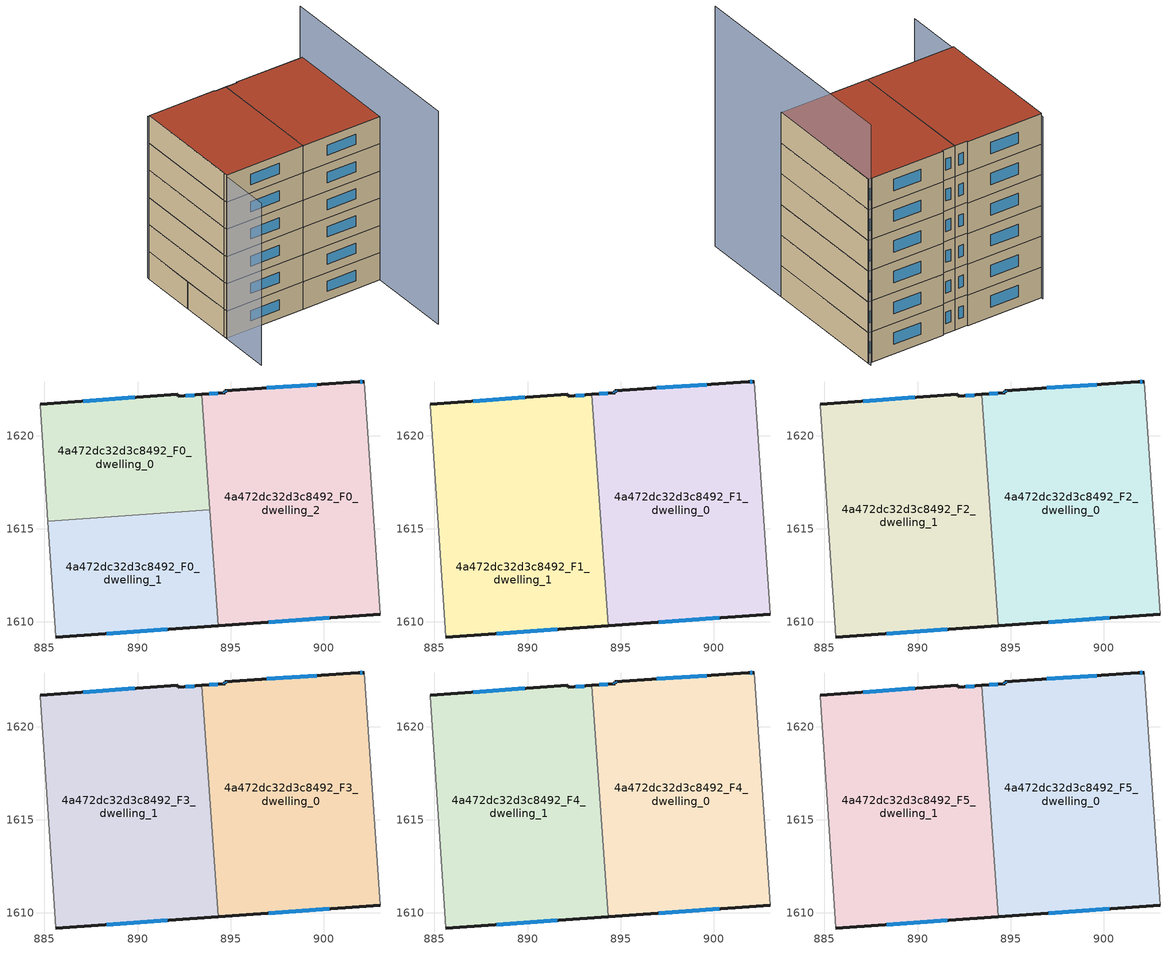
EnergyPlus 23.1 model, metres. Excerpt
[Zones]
4a472dc32d3c8492_F0_dwelling_0
 floor ground (EU_floor_Construction): 893.45,1622.21 893.89,1616.03 885.19,1615.41 884.77,1621.64 884.77,1621.69 892.17,1622.22 892.19,1622.12 z0
 wall outside (EU_wall_Construction): 893.45,1622.21 892.19,1622.12 892.17,1622.22 884.77,1621.69 z0:3
 wall adiabatic (EU_wall_Construction): 884.77,1621.69 884.77,1621.64 885.19,1615.41 z0:3
 wall to 4a472dc32d3c8492_F0_dwelling_1 (EU_wall_Construction): 885.19,1615.41 893.89,1616.03 z0:3
 wall to 4a472dc32d3c8492_F0_dwelling_2 (EU_wall_Construction): 893.89,1616.03 893.45,1622.21 z0:3
 window (EU_Window_Construction): 893.05,1622.18 892.58,1622.15 / 889.85,1622.05 887.09,1621.85 z0.94:2.06
4a472dc32d3c8492_F0_dwelling_1
 floor ground (EU_floor_Construction): 893.89,1616.03 894.34,1609.79 885.61,1609.17 885.58,1609.62 885.19,1615.41 z0
 wall outside (EU_wall_Construction): 885.61,1609.17 894.34,1609.79 z0:3
 wall adiabatic (EU_wall_Construction): 885.19,1615.41 885.58,1609.62 885.61,1609.17 z0:3
 wall to 4a472dc32d3c8492_F0_dwelling_2 (EU_wall_Construction): 894.34,1609.79 893.89,1616.03 z0:3
 window (EU_Window_Construction): 888.35,1609.36 891.6,1609.59 z0.94:2.06
4a472dc32d3c8492_F0_dwelling_2
 floor ground (EU_floor_Construction): 902.17,1622.9 903.02,1610.41 894.34,1609.79 893.45,1622.21 894.71,1622.3 894.69,1622.42 901.86,1622.88 z0
 wall outside (EU_wall_Construction): 894.34,1609.79 903.02,1610.41 / 902.17,1622.9 901.86,1622.88 894.69,1622.42 894.71,1622.3 893.45,1622.21 z0:3
 wall adiabatic (EU_wall_Construction): 903.02,1610.41 902.17,1622.9 z0:3
 window (EU_Window_Construction): 897.06,1609.98 900.3,1610.21 / 894.32,1622.27 893.85,1622.24 / 894.7,1622.38 894.71,1622.34 / 899.61,1622.74 896.94,1622.56 / 902.07,1622.89 901.96,1622.89 z0.94:2.06
4a472dc32d3c8492_F1_dwelling_0
 floor to 4a472dc32d3c8492_F0_dwelling_2 (EU_floor_Construction): 902.17,1622.9 903.02,1610.41 894.34,1609.79 893.45,1622.21 894.71,1622.3 894.69,1622.42 901.86,1622.88 z3
 wall outside (EU_wall_Construction): 902.17,1622.9 901.86,1622.88 894.69,1622.42 894.71,1622.3 893.45,1622.21 / 894.34,1609.79 903.02,1610.41 z3:6
 wall adiabatic (EU_wall_Construction): 903.02,1610.41 902.17,1622.9 z3:6
 wall to 4a472dc32d3c8492_F1_dwelling_1 (EU_wall_Construction): 893.45,1622.21 894.34,1609.79 z3:6
 window (EU_Window_Construction): 902.07,1622.89 901.96,1622.89 / 897.06,1609.98 900.3,1610.21 / 894.32,1622.27 893.85,1622.24 / 894.7,1622.38 894.71,1622.34 / 899.61,1622.74 896.94,1622.56 z3.94:5.06
4a472dc32d3c8492_F1_dwelling_1
 floor to 4a472dc32d3c8492_F0_dwelling_0 (EU_floor_Construction): 893.45,1622.21 893.89,1616.03 885.19,1615.41 884.76,1621.64 884.77,1621.69 892.17,1622.22 892.19,1622.12 z3
 floor to 4a472dc32d3c8492_F0_dwelling_1 (EU_floor_Construction): 893.89,1616.03 894.34,1609.79 885.61,1609.17 885.58,1609.62 885.19,1615.41 z3
 wall outside (EU_wall_Construction): 893.45,1622.21 892.19,1622.12 892.17,1622.22 884.77,1621.69 / 885.61,1609.17 894.34,1609.79 z3:6
 wall adiabatic (EU_wall_Construction): 884.77,1621.69 884.77,1621.64 885.58,1609.62 885.61,1609.17 z3:6
 window (EU_Window_Construction): 889.85,1622.05 887.09,1621.85 / 893.05,1622.18 892.58,1622.15 / 888.35,1609.36 891.6,1609.59 z3.94:5.06
4a472dc32d3c8492_F2_dwelling_0
 floor to 4a472dc32d3c8492_F1_dwelling_0 (EU_floor_Construction): 902.17,1622.9 903.02,1610.41 894.34,1609.79 893.45,1622.21 894.71,1622.3 894.69,1622.42 901.86,1622.88 z6
 wall outside (EU_wall_Construction): 902.17,1622.9 901.86,1622.88 894.69,1622.42 894.71,1622.3 893.45,1622.21 / 894.34,1609.79 903.02,1610.41 z6:9
 wall adiabatic (EU_wall_Construction): 903.02,1610.41 902.17,1622.9 z6:9
 wall to 4a472dc32d3c8492_F2_dwelling_1 (EU_wall_Construction): 893.45,1622.21 894.34,1609.79 z6:9
 window (EU_Window_Construction): 902.07,1622.89 901.96,1622.89 / 897.06,1609.98 900.3,1610.21 / 894.32,1622.27 893.85,1622.24 / 894.7,1622.38 894.71,1622.34 / 899.61,1622.74 896.94,1622.56 z6.94:8.06
4a472dc32d3c8492_F2_dwelling_1
 floor to 4a472dc32d3c8492_F1_dwelling_1 (EU_floor_Construction): 893.45,1622.21 894.34,1609.79 885.61,1609.17 885.58,1609.62 884.76,1621.64 884.77,1621.69 892.17,1622.22 892.19,1622.12 z6
 wall outside (EU_wall_Construction): 893.45,1622.21 892.19,1622.12 892.17,1622.22 884.77,1621.69 / 885.61,1609.17 894.34,1609.79 z6:9
 wall adiabatic (EU_wall_Construction): 884.77,1621.69 884.77,1621.64 885.58,1609.62 885.61,1609.17 z6:9
 window (EU_Window_Construction): 889.85,1622.05 887.09,1621.85 / 893.05,1622.18 892.58,1622.15 / 888.35,1609.36 891.6,1609.59 z6.94:8.06
4a472dc32d3c8492_F3_dwelling_0
 floor to 4a472dc32d3c8492_F2_dwelling_0 (EU_floor_Construction): 902.17,1622.9 903.02,1610.41 894.34,1609.79 893.45,1622.21 894.71,1622.3 894.69,1622.42 901.86,1622.88 z9
 wall outside (EU_wall_Construction): 902.17,1622.9 901.86,1622.88 894.69,1622.42 894.71,1622.3 893.45,1622.21 / 894.34,1609.79 903.02,1610.41 z9:12
 wall adiabatic (EU_wall_Construction): 903.02,1610.41 902.17,1622.9 z9:12
 wall to 4a472dc32d3c8492_F3_dwelling_1 (EU_wall_Construction): 893.45,1622.21 894.34,1609.79 z9:12
 window (EU_Window_Construction): 902.07,1622.89 901.96,1622.89 / 897.06,1609.98 900.3,1610.21 / 894.32,1622.27 893.85,1622.24 / 894.7,1622.38 894.71,1622.34 / 899.61,1622.74 896.94,1622.56 z9.94:11.06
4a472dc32d3c8492_F3_dwelling_1
 floor to 4a472dc32d3c8492_F2_dwelling_1 (EU_floor_Construction): 893.45,1622.21 894.34,1609.79 885.61,1609.17 885.58,1609.62 884.76,1621.64 884.77,1621.69 892.17,1622.22 892.19,1622.12 z9
 wall outside (EU_wall_Construction): 893.45,1622.21 892.19,1622.12 892.17,1622.22 884.77,1621.69 / 885.61,1609.17 894.34,1609.79 z9:12
 wall adiabatic (EU_wall_Construction): 884.77,1621.69 884.77,1621.64 885.58,1609.62 885.61,1609.17 z9:12
 window (EU_Window_Construction): 889.85,1622.05 887.09,1621.85 / 893.05,1622.18 892.58,1622.15 / 888.35,1609.36 891.6,1609.59 z9.94:11.06
4a472dc32d3c8492_F4_dwelling_0
 floor to 4a472dc32d3c8492_F3_dwelling_0 (EU_floor_Construction): 902.17,1622.9 903.02,1610.41 894.34,1609.79 893.45,1622.21 894.71,1622.3 894.69,1622.42 901.86,1622.88 z12
 wall outside (EU_wall_Construction): 902.17,1622.9 901.86,1622.88 894.69,1622.42 894.71,1622.3 893.45,1622.21 / 894.34,1609.79 903.02,1610.41 z12:15
 wall adiabatic (EU_wall_Construction): 903.02,1610.41 902.17,1622.9 z12:15
 wall to 4a472dc32d3c8492_F4_dwelling_1 (EU_wall_Construction): 893.45,1622.21 894.34,1609.79 z12:15
 window (EU_Window_Construction): 902.07,1622.89 901.96,1622.89 / 897.06,1609.98 900.3,1610.21 / 894.32,1622.27 893.85,1622.24 / 894.7,1622.38 894.71,1622.34 / 899.61,1622.74 896.94,1622.56 z12.94:14.06
4a472dc32d3c8492_F4_dwelling_1
 floor to 4a472dc32d3c8492_F3_dwelling_1 (EU_floor_Construction): 893.45,1622.21 894.34,1609.79 885.61,1609.17 885.58,1609.62 884.76,1621.64 884.77,1621.69 892.17,1622.22 892.19,1622.12 z12
 wall outside (EU_wall_Construction): 893.45,1622.21 892.19,1622.12 892.17,1622.22 884.77,1621.69 / 885.61,1609.17 894.34,1609.79 z12:15
 wall adiabatic (EU_wall_Construction): 884.77,1621.69 884.77,1621.64 885.58,1609.62 885.61,1609.17 z12:15
 window (EU_Window_Construction): 889.85,1622.05 887.09,1621.85 / 893.05,1622.18 892.58,1622.15 / 888.35,1609.36 891.6,1609.59 z12.94:14.06
4a472dc32d3c8492_F5_dwelling_0
 floor to 4a472dc32d3c8492_F4_dwelling_0 (EU_floor_Construction): 902.17,1622.9 903.02,1610.41 894.34,1609.79 893.45,1622.21 894.71,1622.3 894.69,1622.42 901.86,1622.88 z15
 wall outside (EU_wall_Construction): 902.17,1622.9 901.86,1622.88 894.69,1622.42 894.71,1622.3 893.45,1622.21 / 894.34,1609.79 903.02,1610.41 z15:18
 wall adiabatic (EU_wall_Construction): 903.02,1610.41 902.17,1622.9 z15:18
 wall to 4a472dc32d3c8492_F5_dwelling_1 (EU_wall_Construction): 893.45,1622.21 894.34,1609.79 z15:18
 window (EU_Window_Construction): 902.07,1622.89 901.96,1622.89 / 897.06,1609.98 900.3,1610.21 / 894.32,1622.27 893.85,1622.24 / 894.7,1622.38 894.71,1622.34 / 899.61,1622.74 896.94,1622.56 z15.94:17.06
 roof outside (EU_roof_Construction): 903.02,1610.41 902.17,1622.9 901.86,1622.88 894.69,1622.42 894.71,1622.3 893.45,1622.21 894.34,1609.79 z18
4a472dc32d3c8492_F5_dwelling_1
 floor to 4a472dc32d3c8492_F4_dwelling_1 (EU_floor_Construction): 893.45,1622.21 894.34,1609.79 885.61,1609.17 885.58,1609.62 884.76,1621.64 884.77,1621.69 892.17,1622.22 892.19,1622.12 z15
 wall outside (EU_wall_Construction): 893.45,1622.21 892.19,1622.12 892.17,1622.22 884.77,1621.69 / 885.61,1609.17 894.34,1609.79 z15:18
 wall adiabatic (EU_wall_Construction): 884.77,1621.69 884.77,1621.64 885.58,1609.62 885.61,1609.17 z15:18
 window (EU_Window_Construction): 889.85,1622.05 887.09,1621.85 / 893.05,1622.18 892.58,1622.15 / 888.35,1609.36 891.6,1609.59 z15.94:17.06
 roof outside (EU_roof_Construction): 894.34,1609.79 893.45,1622.21 892.19,1622.12 892.17,1622.22 884.77,1621.69 884.77,1621.64 885.58,1609.62 885.61,1609.17 z18
shading: 884.76,1621.9 885.99,1603.56 z0:17.8; 903.66,1601.02 902.14,1623.2 z0:23.5
[Building]
EU S2 Campaign: North Axis=0; Terrain=City; Solar Distribution=FullExterior
[Site:Location]
Vienna: Latitude=48; Longitude=16.5; Time Zone=1; Elevation=183
[SizingPeriod:WeatherFileDays]
AnnualSizingPeriod: Begin Month=1; Begin Day of Month=1; End Month=12; End Day of Month=31; Day of Week for Start Day=Monday; Use Weather File Daylight Saving Period=No; Use Weather File Rain and Snow Indicators=No
[MATERIAL]
EU_InternalMass_Material: Roughness=MediumRough; Thickness=0.1; Conductivity=1; Density=1800; Specific Heat=900; Thermal Absorptance=0.9; Solar Absorptance=0.7; Visible Absorptance=0.7
[MATERIAL:NOMASS] Roughness=MediumRough; Thermal Absorptance=0.9; Solar Absorptance=0.7; Visible Absorptance=0.7
Name | Thermal Resistance
EU_wall_NoMass | 0.914258
EU_roof_NoMass | 0.954009
EU_floor_NoMass | 1.09711
[WINDOWMATERIAL:SIMPLEGLAZINGSYSTEM]
EU_Window_SimpleGlazing: UFactor=2.09642; Solar Heat Gain Coefficient=0.65; Visible Transmittance=0.65
[CONSTRUCTION]
EU_wall_Construction: EU_wall_NoMass
EU_roof_Construction: EU_roof_NoMass
EU_floor_Construction: EU_floor_NoMass
EU_Window_Construction: EU_Window_SimpleGlazing
EU_InternalMass_Construction: EU_InternalMass_Material
[ZONE] Type=1; Multiplier=1; Ceiling Height=autocalculate; Floor Area=autocalculate; Part of Total Floor Area=Yes
Name | Volume
4a472dc32d3c8492_F0_dwelling_0 | 164.072
4a472dc32d3c8492_F1_dwelling_0; 4a472dc32d3c8492_F2_dwelling_0; 4a472dc32d3c8492_F3_dwelling_0; 4a472dc32d3c8492_F4_dwelling_0; 4a472dc32d3c8492_F5_dwelling_0; 4a472dc32d3c8492_F0_dwelling_2 | 328.118
4a472dc32d3c8492_F0_dwelling_1 | 164.074
4a472dc32d3c8492_F1_dwelling_1; 4a472dc32d3c8492_F2_dwelling_1; 4a472dc32d3c8492_F3_dwelling_1; 4a472dc32d3c8492_F4_dwelling_1; 4a472dc32d3c8492_F5_dwelling_1 | 328.138
[INTERNALMASS] Construction=EU_InternalMass_Construction
Name | Zone or ZoneList | Surface Area
4a472dc32d3c8492_F0_dwelling_0_EU_InternalMass | 4a472dc32d3c8492_F0_dwelling_0 | 54.6905
4a472dc32d3c8492_F0_dwelling_1_EU_InternalMass | 4a472dc32d3c8492_F0_dwelling_1 | 54.6914
4a472dc32d3c8492_F0_dwelling_2_EU_InternalMass | 4a472dc32d3c8492_F0_dwelling_2 | 109.372
4a472dc32d3c8492_F1_dwelling_0_EU_InternalMass | 4a472dc32d3c8492_F1_dwelling_0 | 109.372
4a472dc32d3c8492_F1_dwelling_1_EU_InternalMass | 4a472dc32d3c8492_F1_dwelling_1 | 109.38
4a472dc32d3c8492_F2_dwelling_0_EU_InternalMass | 4a472dc32d3c8492_F2_dwelling_0 | 109.372
4a472dc32d3c8492_F2_dwelling_1_EU_InternalMass | 4a472dc32d3c8492_F2_dwelling_1 | 109.38
4a472dc32d3c8492_F3_dwelling_0_EU_InternalMass | 4a472dc32d3c8492_F3_dwelling_0 | 109.372
4a472dc32d3c8492_F3_dwelling_1_EU_InternalMass | 4a472dc32d3c8492_F3_dwelling_1 | 109.38
4a472dc32d3c8492_F4_dwelling_0_EU_InternalMass | 4a472dc32d3c8492_F4_dwelling_0 | 109.372
4a472dc32d3c8492_F4_dwelling_1_EU_InternalMass | 4a472dc32d3c8492_F4_dwelling_1 | 109.38
4a472dc32d3c8492_F5_dwelling_0_EU_InternalMass | 4a472dc32d3c8492_F5_dwelling_0 | 109.372
4a472dc32d3c8492_F5_dwelling_1_EU_InternalMass | 4a472dc32d3c8492_F5_dwelling_1 | 109.38
[OTHEREQUIPMENT] Fuel Type=Electricity; Design Level Calculation Method=Watts/Area; Power per Zone Floor Area=1; Fraction Latent=0; Fraction Radiant=0; Fraction Lost=0; Carbon Dioxide Generation Rate=0; EndUse Subcategory=EU_Step8_InternalGains
Name | Zone or ZoneList or Space or SpaceList | Schedule
EU_Step8_InternalGain_4a472dc32d3c8492_F0_dwelling_0_f000 | 4a472dc32d3c8492_F0_dwelling_0 | EU_Step8_GainSchedule_4a472dc32d3c8492_F0_dwelling_0_f000
EU_Step8_InternalGain_4a472dc32d3c8492_F0_dwelling_1_f000 | 4a472dc32d3c8492_F0_dwelling_1 | EU_Step8_GainSchedule_4a472dc32d3c8492_F0_dwelling_1_f000
EU_Step8_InternalGain_4a472dc32d3c8492_F0_dwelling_2_f000 | 4a472dc32d3c8492_F0_dwelling_2 | EU_Step8_GainSchedule_4a472dc32d3c8492_F0_dwelling_2_f000
EU_Step8_InternalGain_4a472dc32d3c8492_F1_dwelling_0_f000 | 4a472dc32d3c8492_F1_dwelling_0 | EU_Step8_GainSchedule_4a472dc32d3c8492_F1_dwelling_0_f000
EU_Step8_InternalGain_4a472dc32d3c8492_F1_dwelling_1_f000 | 4a472dc32d3c8492_F1_dwelling_1 | EU_Step8_GainSchedule_4a472dc32d3c8492_F1_dwelling_1_f000
EU_Step8_InternalGain_4a472dc32d3c8492_F2_dwelling_0_f000 | 4a472dc32d3c8492_F2_dwelling_0 | EU_Step8_GainSchedule_4a472dc32d3c8492_F2_dwelling_0_f000
EU_Step8_InternalGain_4a472dc32d3c8492_F2_dwelling_1_f000 | 4a472dc32d3c8492_F2_dwelling_1 | EU_Step8_GainSchedule_4a472dc32d3c8492_F2_dwelling_1_f000
EU_Step8_InternalGain_4a472dc32d3c8492_F3_dwelling_0_f000 | 4a472dc32d3c8492_F3_dwelling_0 | EU_Step8_GainSchedule_4a472dc32d3c8492_F3_dwelling_0_f000
EU_Step8_InternalGain_4a472dc32d3c8492_F3_dwelling_1_f000 | 4a472dc32d3c8492_F3_dwelling_1 | EU_Step8_GainSchedule_4a472dc32d3c8492_F3_dwelling_1_f000
EU_Step8_InternalGain_4a472dc32d3c8492_F4_dwelling_0_f000 | 4a472dc32d3c8492_F4_dwelling_0 | EU_Step8_GainSchedule_4a472dc32d3c8492_F4_dwelling_0_f000
EU_Step8_InternalGain_4a472dc32d3c8492_F4_dwelling_1_f000 | 4a472dc32d3c8492_F4_dwelling_1 | EU_Step8_GainSchedule_4a472dc32d3c8492_F4_dwelling_1_f000
EU_Step8_InternalGain_4a472dc32d3c8492_F5_dwelling_0_f000 | 4a472dc32d3c8492_F5_dwelling_0 | EU_Step8_GainSchedule_4a472dc32d3c8492_F5_dwelling_0_f000
EU_Step8_InternalGain_4a472dc32d3c8492_F5_dwelling_1_f000 | 4a472dc32d3c8492_F5_dwelling_1 | EU_Step8_GainSchedule_4a472dc32d3c8492_F5_dwelling_1_f000
[ZONEVENTILATION:DESIGNFLOWRATE] Schedule=EU_AlwaysOn; Design Flow Rate Calculation Method=AirChanges/Hour; Air Changes per Hour=0.546891; Ventilation Type=Natural; Fan Pressure Rise=0; Fan Total Efficiency=1; Constant Term Coefficient=1; Temperature Term Coefficient=0; Velocity Term Coefficient=0; Velocity Squared Term Coefficient=0; Minimum Indoor Temperature=-100; Maximum Indoor Temperature=100; Delta Temperature=-100; Minimum Outdoor Temperature=-100; Maximum Outdoor Temperature=100; Maximum Wind Speed=40
Name | Zone or ZoneList or Space or SpaceList
EU_ConstantAir_4a472dc32d3c8492_F0_dwelling_0 | 4a472dc32d3c8492_F0_dwelling_0
EU_ConstantAir_4a472dc32d3c8492_F0_dwelling_1 | 4a472dc32d3c8492_F0_dwelling_1
EU_ConstantAir_4a472dc32d3c8492_F0_dwelling_2 | 4a472dc32d3c8492_F0_dwelling_2
EU_ConstantAir_4a472dc32d3c8492_F1_dwelling_0 | 4a472dc32d3c8492_F1_dwelling_0
EU_ConstantAir_4a472dc32d3c8492_F1_dwelling_1 | 4a472dc32d3c8492_F1_dwelling_1
EU_ConstantAir_4a472dc32d3c8492_F2_dwelling_0 | 4a472dc32d3c8492_F2_dwelling_0
EU_ConstantAir_4a472dc32d3c8492_F2_dwelling_1 | 4a472dc32d3c8492_F2_dwelling_1
EU_ConstantAir_4a472dc32d3c8492_F3_dwelling_0 | 4a472dc32d3c8492_F3_dwelling_0
EU_ConstantAir_4a472dc32d3c8492_F3_dwelling_1 | 4a472dc32d3c8492_F3_dwelling_1
EU_ConstantAir_4a472dc32d3c8492_F4_dwelling_0 | 4a472dc32d3c8492_F4_dwelling_0
EU_ConstantAir_4a472dc32d3c8492_F4_dwelling_1 | 4a472dc32d3c8492_F4_dwelling_1
EU_ConstantAir_4a472dc32d3c8492_F5_dwelling_0 | 4a472dc32d3c8492_F5_dwelling_0
EU_ConstantAir_4a472dc32d3c8492_F5_dwelling_1 | 4a472dc32d3c8492_F5_dwelling_1
[HVACTEMPLATE:THERMOSTAT] Constant Heating Setpoint=20; Constant Cooling Setpoint=50
EU_HeatOnly_4a472dc32d3c8492_F0_dwelling_0; EU_HeatOnly_4a472dc32d3c8492_F0_dwelling_1; EU_HeatOnly_4a472dc32d3c8492_F0_dwelling_2; EU_HeatOnly_4a472dc32d3c8492_F1_dwelling_0; EU_HeatOnly_4a472dc32d3c8492_F1_dwelling_1; EU_HeatOnly_4a472dc32d3c8492_F2_dwelling_0; EU_HeatOnly_4a472dc32d3c8492_F2_dwelling_1; EU_HeatOnly_4a472dc32d3c8492_F3_dwelling_0; EU_HeatOnly_4a472dc32d3c8492_F3_dwelling_1; EU_HeatOnly_4a472dc32d3c8492_F4_dwelling_0; EU_HeatOnly_4a472dc32d3c8492_F4_dwelling_1; EU_HeatOnly_4a472dc32d3c8492_F5_dwelling_0; EU_HeatOnly_4a472dc32d3c8492_F5_dwelling_1
[HVACTEMPLATE:ZONE:IDEALLOADSAIRSYSTEM] System Availability Schedule=EU_AlwaysOn; Maximum Heating Supply Air Temperature=50; Minimum Cooling Supply Air Temperature=13; Maximum Heating Supply Air Humidity Ratio=0.0156; Minimum Cooling Supply Air Humidity Ratio=0.0077; Heating Limit=NoLimit; Cooling Limit=NoLimit; Heating Availability Schedule=EU_AlwaysOn; Cooling Availability Schedule=EU_CoolingOff; Dehumidification Control Type=ConstantSensibleHeatRatio; Cooling Sensible Heat Ratio=0.7; Dehumidification Setpoint=60; Humidification Control Type=None; Humidification Setpoint=30; Outdoor Air Method=None; Outdoor Air Flow Rate per Person=0.00944; Outdoor Air Flow Rate per Zone Floor Area=0; Outdoor Air Flow Rate per Zone=0; Demand Controlled Ventilation Type=None; Outdoor Air Economizer Type=NoEconomizer; Heat Recovery Type=None; Sensible Heat Recovery Effectiveness=0.7; Latent Heat Recovery Effectiveness=0.65
Name | Template Thermostat
4a472dc32d3c8492_F0_dwelling_0 | EU_HeatOnly_4a472dc32d3c8492_F0_dwelling_0
4a472dc32d3c8492_F0_dwelling_1 | EU_HeatOnly_4a472dc32d3c8492_F0_dwelling_1
4a472dc32d3c8492_F0_dwelling_2 | EU_HeatOnly_4a472dc32d3c8492_F0_dwelling_2
4a472dc32d3c8492_F1_dwelling_0 | EU_HeatOnly_4a472dc32d3c8492_F1_dwelling_0
4a472dc32d3c8492_F1_dwelling_1 | EU_HeatOnly_4a472dc32d3c8492_F1_dwelling_1
4a472dc32d3c8492_F2_dwelling_0 | EU_HeatOnly_4a472dc32d3c8492_F2_dwelling_0
4a472dc32d3c8492_F2_dwelling_1 | EU_HeatOnly_4a472dc32d3c8492_F2_dwelling_1
4a472dc32d3c8492_F3_dwelling_0 | EU_HeatOnly_4a472dc32d3c8492_F3_dwelling_0
4a472dc32d3c8492_F3_dwelling_1 | EU_HeatOnly_4a472dc32d3c8492_F3_dwelling_1
4a472dc32d3c8492_F4_dwelling_0 | EU_HeatOnly_4a472dc32d3c8492_F4_dwelling_0
4a472dc32d3c8492_F4_dwelling_1 | EU_HeatOnly_4a472dc32d3c8492_F4_dwelling_1
4a472dc32d3c8492_F5_dwelling_0 | EU_HeatOnly_4a472dc32d3c8492_F5_dwelling_0
4a472dc32d3c8492_F5_dwelling_1 | EU_HeatOnly_4a472dc32d3c8492_F5_dwelling_1
[SIZING:ZONE] Zone Cooling Design Supply Air Temperature Input Method=SupplyAirTemperature; Zone Cooling Design Supply Air Temperature=13; Zone Heating Design Supply Air Temperature Input Method=SupplyAirTemperature; Zone Heating Design Supply Air Temperature=50; Zone Cooling Design Supply Air Humidity Ratio=0.008; Zone Heating Design Supply Air Humidity Ratio=0.008; Cooling Design Air Flow Method=DesignDay; Cooling Design Air Flow Rate=0; Cooling Minimum Air Flow per Zone Floor Area=0.000762; Cooling Minimum Air Flow=0; Cooling Minimum Air Flow Fraction=0.2; Heating Design Air Flow Method=DesignDay; Heating Design Air Flow Rate=0; Heating Maximum Air Flow per Zone Floor Area=0.002032; Heating Maximum Air Flow=0.141576; Heating Maximum Air Flow Fraction=0.3; Account for Dedicated Outdoor Air System=No; Dedicated Outdoor Air System Control Strategy=NeutralSupplyAir; Dedicated Outdoor Air Low Setpoint Temperature for Design=autosize; Dedicated Outdoor Air High Setpoint Temperature for Design=autosize; Zone Load Sizing Method=Sensible Load Only No Latent Load; Zone Latent Cooling Design Supply Air Humidity Ratio Input Method=HumidityRatioDifference; Zone Cooling Design Supply Air Humidity Ratio Difference=0.005; Zone Latent Heating Design Supply Air Humidity Ratio Input Method=HumidityRatioDifference; Zone Humidification Design Supply Air Humidity Ratio Difference=0.005
4a472dc32d3c8492_F0_dwelling_0; 4a472dc32d3c8492_F0_dwelling_1; 4a472dc32d3c8492_F0_dwelling_2; 4a472dc32d3c8492_F1_dwelling_0; 4a472dc32d3c8492_F1_dwelling_1; 4a472dc32d3c8492_F2_dwelling_0; 4a472dc32d3c8492_F2_dwelling_1; 4a472dc32d3c8492_F3_dwelling_0; 4a472dc32d3c8492_F3_dwelling_1; 4a472dc32d3c8492_F4_dwelling_0; 4a472dc32d3c8492_F4_dwelling_1; 4a472dc32d3c8492_F5_dwelling_0; 4a472dc32d3c8492_F5_dwelling_1
[SCHEDULE:CONSTANT]
Name | Hourly Value
EU_AlwaysOn | 1
EU_CoolingOff | 0
[SCHEDULE:FILE] Column Number=1; Rows to Skip at Top=0; Number of Hours of Data=8760; Column Separator=Comma; Interpolate to Timestep=No; Minutes per Item=60; Adjust Schedule for Daylight Savings=Yes
Name | File
EU_Step8_GainSchedule_4a472dc32d3c8492_F0_dwelling_0_f000 | ../../schedules/4a472dc32d3c8492/4a472dc32d3c8492_F0_dwelling_0_f000_gain.csv
EU_Step8_GainSchedule_4a472dc32d3c8492_F0_dwelling_1_f000 | ../../schedules/4a472dc32d3c8492/4a472dc32d3c8492_F0_dwelling_1_f000_gain.csv
EU_Step8_GainSchedule_4a472dc32d3c8492_F0_dwelling_2_f000 | ../../schedules/4a472dc32d3c8492/4a472dc32d3c8492_F0_dwelling_2_f000_gain.csv
EU_Step8_GainSchedule_4a472dc32d3c8492_F1_dwelling_0_f000 | ../../schedules/4a472dc32d3c8492/4a472dc32d3c8492_F1_dwelling_0_f000_gain.csv
EU_Step8_GainSchedule_4a472dc32d3c8492_F1_dwelling_1_f000 | ../../schedules/4a472dc32d3c8492/4a472dc32d3c8492_F1_dwelling_1_f000_gain.csv
EU_Step8_GainSchedule_4a472dc32d3c8492_F2_dwelling_0_f000 | ../../schedules/4a472dc32d3c8492/4a472dc32d3c8492_F2_dwelling_0_f000_gain.csv
EU_Step8_GainSchedule_4a472dc32d3c8492_F2_dwelling_1_f000 | ../../schedules/4a472dc32d3c8492/4a472dc32d3c8492_F2_dwelling_1_f000_gain.csv
EU_Step8_GainSchedule_4a472dc32d3c8492_F3_dwelling_0_f000 | ../../schedules/4a472dc32d3c8492/4a472dc32d3c8492_F3_dwelling_0_f000_gain.csv
EU_Step8_GainSchedule_4a472dc32d3c8492_F3_dwelling_1_f000 | ../../schedules/4a472dc32d3c8492/4a472dc32d3c8492_F3_dwelling_1_f000_gain.csv
EU_Step8_GainSchedule_4a472dc32d3c8492_F4_dwelling_0_f000 | ../../schedules/4a472dc32d3c8492/4a472dc32d3c8492_F4_dwelling_0_f000_gain.csv
EU_Step8_GainSchedule_4a472dc32d3c8492_F4_dwelling_1_f000 | ../../schedules/4a472dc32d3c8492/4a472dc32d3c8492_F4_dwelling_1_f000_gain.csv
EU_Step8_GainSchedule_4a472dc32d3c8492_F5_dwelling_0_f000 | ../../schedules/4a472dc32d3c8492/4a472dc32d3c8492_F5_dwelling_0_f000_gain.csv
EU_Step8_GainSchedule_4a472dc32d3c8492_F5_dwelling_1_f000 | ../../schedules/4a472dc32d3c8492/4a472dc32d3c8492_F5_dwelling_1_f000_gain.csv
